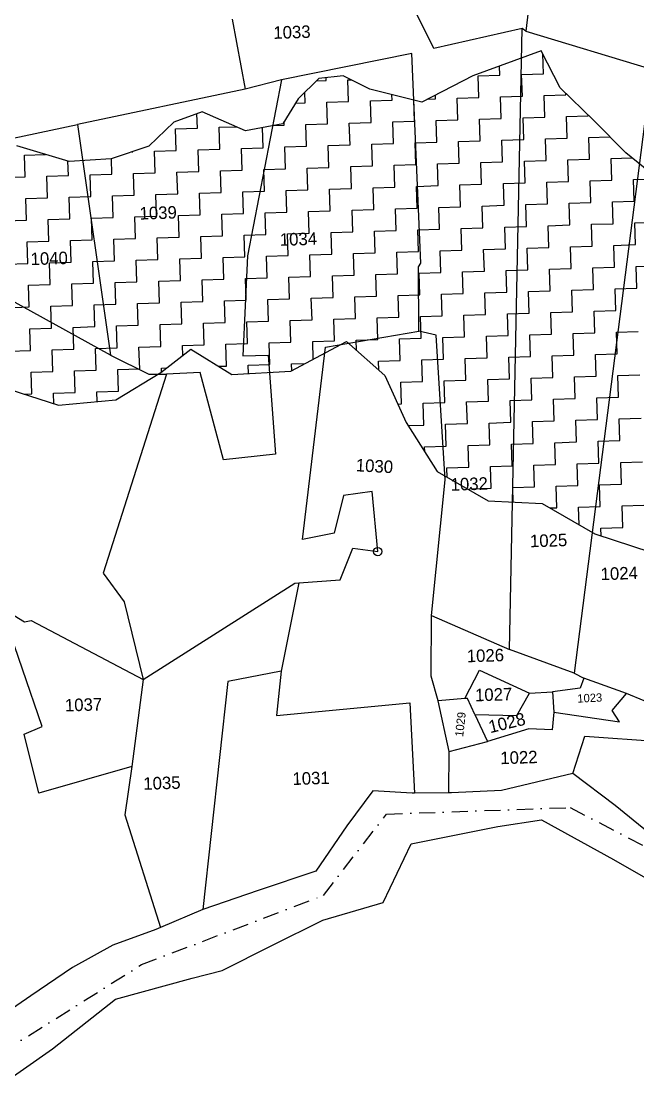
# Model space of a CAD drawing. Header units: metres. Extents: x 313073 to 315646, y 1903695 to 1906857.
# Drawn here: x 314537 to 314727.7, y 1904126.4 to 1904458.4 of the extents above; entities that cross this region are included whole.
import ezdxf

# ---------------------------------------------------------------- set-up
doc = ezdxf.new("R2010")
doc.units = ezdxf.units.M
doc.linetypes.add('DASHDOT', pattern=[1, 0.5, -0.25, 0, -0.25])
for name, color, linetype in [('POLY_HATCH', 12, 'Continuous'), ('POLY_PARCEL', 6, 'Continuous'), ('POLY_WATER', 4, 'Continuous'), ('TEXT_PARCEL', 7, 'Continuous'), ('V_BOUND_STREAM_LINE', 7, 'DASHDOT')]:
    doc.layers.add(name, color=color, linetype=linetype)
doc.styles.add('TEXT_MAP', font='')
doc.styles.get('TEXT_MAP').set_extended_font_data('Kruti Dev 050')

msp = doc.modelspace()

# ---------------------------------------------------------------- linework, layer by layer
msp.add_circle((314647.25, 1904294.22), 1.28)
at = {"layer": 'POLY_HATCH'}
for p, q in [((314697.83, 1904449.29), (314676.69, 1904441.48)), ((314703.67, 1904437.84), (314697.83, 1904449.29)), ((314629.04, 1904440.66), (314622.63, 1904434.42)), ((314636.51, 1904441.57), (314629.04, 1904440.66)), ((314644.81, 1904437.35), (314636.51, 1904441.57)), ((314676.69, 1904441.48), (314660.94, 1904433.38)), ((314660.94, 1904433.38), (314644.81, 1904437.35)), ((314714.17, 1904427.66), (314703.67, 1904437.84)), ((314622.63, 1904434.42), (314617.84, 1904426.67)), ((314584.13, 1904427.19), (314576.42, 1904419.79)), ((314592.88, 1904430.37), (314584.13, 1904427.19)), ((314606.38, 1904424.53), (314592.88, 1904430.37)), ((314723.99, 1904417.67), (314714.17, 1904427.66)), ((314617.84, 1904426.67), (314606.38, 1904424.53)), ((314551.72, 1904415), (314535.57, 1904419.86)), ((314576.42, 1904419.79), (314564.79, 1904415.85)), ((314733.29, 1904410.14), (314723.99, 1904417.67)), ((314564.79, 1904415.85), (314551.72, 1904415)), ((314620.34, 1904350.03), (314637.62, 1904359.3)), ((314637.62, 1904359.3), (314649.48, 1904348.71)), ((314580.17, 1904349.68), (314589.46, 1904356.9)), ((314589.46, 1904356.9), (314602.12, 1904349.02)), ((314566.22, 1904341.19), (314580.17, 1904349.68)), ((314602.12, 1904349.02), (314620.34, 1904350.03)), ((314649.48, 1904348.71), (314656.08, 1904334.15)), ((314533.44, 1904344.42), (314548.48, 1904339.52)), ((314548.48, 1904339.52), (314566.22, 1904341.19)), ((314656.08, 1904334.15), (314665.62, 1904319.01)), ((314665.62, 1904319.01), (314681.46, 1904309.89)), ((314681.46, 1904309.89), (314698.16, 1904309.07)), ((314698.16, 1904309.07), (314714.46, 1904299.73)), ((314714.46, 1904299.73), (314731.76, 1904294.01))]:
    msp.add_line(p, q, dxfattribs=at)
at = {"layer": 'POLY_HATCH', "linetype": 'Continuous'}
for p, q in [((314698.51, 1904442.16), (314698.32, 1904448.33)), ((314685.07, 1904441.74), (314684.98, 1904444.54)), ((314631.33, 1904440.06), (314631.3, 1904440.94)), ((314678.35, 1904441.53), (314685.07, 1904441.74)), ((314678.56, 1904434.81), (314678.35, 1904441.53)), ((314691.79, 1904441.95), (314698.51, 1904442.16)), ((314692, 1904435.23), (314691.79, 1904441.95)), ((314628.33, 1904439.97), (314631.33, 1904440.06)), ((314638.04, 1904440.27), (314639, 1904440.3)), ((314638.25, 1904433.56), (314638.04, 1904440.27)), ((314624.82, 1904433.14), (314624.71, 1904436.45)), ((314644.97, 1904433.76), (314651.69, 1904433.97)), ((314651.69, 1904433.97), (314651.64, 1904435.67)), ((314658.62, 1904427.46), (314658.41, 1904434)), ((314662.77, 1904434.32), (314665.13, 1904434.39)), ((314665.13, 1904434.39), (314665.09, 1904435.51)), ((314671.84, 1904434.6), (314678.56, 1904434.81)), ((314672.05, 1904427.88), (314671.84, 1904434.6)), ((314685.28, 1904435.02), (314692, 1904435.23)), ((314685.49, 1904428.3), (314685.28, 1904435.02)), ((314698.72, 1904435.44), (314705.44, 1904435.65)), ((314698.93, 1904428.72), (314698.72, 1904435.44)), ((314705.44, 1904435.65), (314705.42, 1904436.14)), ((314621.78, 1904433.04), (314624.82, 1904433.14)), ((314631.53, 1904433.35), (314638.25, 1904433.56)), ((314631.74, 1904426.63), (314631.53, 1904433.35)), ((314645.18, 1904427.05), (314644.97, 1904433.76)), ((314591.43, 1904425.37), (314591.3, 1904429.79)), ((314618.31, 1904426.21), (314618.27, 1904427.37)), ((314651.9, 1904427.26), (314658.62, 1904427.46)), ((314652.11, 1904420.54), (314651.9, 1904427.26)), ((314665.34, 1904427.67), (314672.05, 1904427.88)), ((314665.54, 1904420.96), (314665.34, 1904427.67)), ((314678.77, 1904428.09), (314685.49, 1904428.3)), ((314678.98, 1904421.37), (314678.77, 1904428.09)), ((314692.21, 1904428.51), (314698.93, 1904428.72)), ((314692.42, 1904421.79), (314692.21, 1904428.51)), ((314705.65, 1904428.93), (314712.36, 1904429.14)), ((314705.85, 1904422.21), (314705.65, 1904428.93)), ((314712.36, 1904429.14), (314712.36, 1904429.42)), ((314584.71, 1904425.16), (314591.43, 1904425.37)), ((314584.92, 1904418.45), (314584.71, 1904425.16)), ((314598.15, 1904425.58), (314603.55, 1904425.75)), ((314598.36, 1904418.86), (314598.15, 1904425.58)), ((314611.8, 1904419.28), (314611.6, 1904425.5)), ((314614.79, 1904426.1), (314618.31, 1904426.21)), ((314625.03, 1904426.42), (314631.74, 1904426.63)), ((314625.23, 1904419.7), (314625.03, 1904426.42)), ((314638.46, 1904426.84), (314645.18, 1904427.05)), ((314638.67, 1904420.12), (314638.46, 1904426.84)), ((314645.39, 1904420.33), (314652.11, 1904420.54)), ((314658.83, 1904420.75), (314665.54, 1904420.96)), ((314659.04, 1904414.03), (314658.83, 1904420.75)), ((314672.26, 1904421.16), (314678.98, 1904421.37)), ((314672.47, 1904414.45), (314672.26, 1904421.16)), ((314685.7, 1904421.58), (314692.42, 1904421.79)), ((314685.91, 1904414.86), (314685.7, 1904421.58)), ((314699.14, 1904422), (314705.85, 1904422.21)), ((314699.35, 1904415.28), (314699.14, 1904422)), ((314712.57, 1904422.42), (314719.12, 1904422.62)), ((314712.78, 1904415.7), (314712.57, 1904422.42)), ((314537.9, 1904416.98), (314544.45, 1904417.19)), ((314571.19, 1904418.02), (314571.49, 1904418.03)), ((314571.49, 1904418.03), (314571.48, 1904418.12)), ((314578.21, 1904418.24), (314584.92, 1904418.45)), ((314578.41, 1904411.52), (314578.21, 1904418.24)), ((314591.64, 1904418.66), (314598.36, 1904418.86)), ((314591.85, 1904411.94), (314591.64, 1904418.66)), ((314605.08, 1904419.07), (314611.8, 1904419.28)), ((314605.29, 1904412.35), (314605.08, 1904419.07)), ((314618.52, 1904419.49), (314625.23, 1904419.7)), ((314618.72, 1904412.77), (314618.52, 1904419.49)), ((314631.95, 1904419.91), (314638.67, 1904420.12)), ((314632.16, 1904413.19), (314631.95, 1904419.91)), ((314645.6, 1904413.61), (314645.39, 1904420.33)), ((314538.1, 1904410.26), (314537.9, 1904416.98)), ((314551.54, 1904410.68), (314551.4, 1904415.09)), ((314564.98, 1904411.1), (314564.83, 1904415.86)), ((314652.32, 1904413.82), (314659.04, 1904414.03)), ((314665.75, 1904414.24), (314672.47, 1904414.45)), ((314665.96, 1904407.52), (314665.75, 1904414.24)), ((314679.19, 1904414.66), (314685.91, 1904414.86)), ((314679.4, 1904407.94), (314679.19, 1904414.66)), ((314692.63, 1904415.07), (314699.35, 1904415.28)), ((314692.84, 1904408.36), (314692.63, 1904415.07)), ((314706.06, 1904415.49), (314712.78, 1904415.7)), ((314706.27, 1904408.77), (314706.06, 1904415.49)), ((314719.5, 1904415.91), (314725.92, 1904416.11)), ((314719.71, 1904409.19), (314719.5, 1904415.91)), ((314544.82, 1904410.47), (314551.54, 1904410.68)), ((314558.26, 1904410.89), (314564.98, 1904411.1)), ((314558.47, 1904404.17), (314558.26, 1904410.89)), ((314571.7, 1904411.31), (314578.41, 1904411.52)), ((314571.91, 1904404.59), (314571.7, 1904411.31)), ((314585.13, 1904411.73), (314591.85, 1904411.94)), ((314585.34, 1904405.01), (314585.13, 1904411.73)), ((314598.57, 1904412.15), (314605.29, 1904412.35)), ((314598.78, 1904405.43), (314598.57, 1904412.15)), ((314612.01, 1904412.56), (314618.72, 1904412.77)), ((314612.22, 1904405.85), (314612.01, 1904412.56)), ((314625.44, 1904412.98), (314632.16, 1904413.19)), ((314625.65, 1904406.26), (314625.44, 1904412.98)), ((314638.88, 1904413.4), (314645.6, 1904413.61)), ((314639.09, 1904406.68), (314638.88, 1904413.4)), ((314652.53, 1904407.1), (314652.32, 1904413.82)), ((314531.39, 1904410.05), (314538.1, 1904410.26)), ((314545.03, 1904403.75), (314544.82, 1904410.47)), ((314659.24, 1904407.31), (314665.96, 1904407.52)), ((314659.45, 1904400.59), (314659.24, 1904407.31)), ((314672.68, 1904407.73), (314679.4, 1904407.94)), ((314672.89, 1904401.01), (314672.68, 1904407.73)), ((314686.12, 1904408.15), (314692.84, 1904408.36)), ((314686.33, 1904401.43), (314686.12, 1904408.15)), ((314699.55, 1904408.56), (314706.27, 1904408.77)), ((314699.76, 1904401.85), (314699.55, 1904408.56)), ((314712.99, 1904408.98), (314719.71, 1904409.19)), ((314713.2, 1904402.26), (314712.99, 1904408.98)), ((314726.43, 1904409.4), (314733.15, 1904409.61)), ((314726.64, 1904402.68), (314726.43, 1904409.4)), ((314551.75, 1904403.96), (314558.47, 1904404.17)), ((314551.96, 1904397.25), (314551.75, 1904403.96)), ((314565.19, 1904404.38), (314571.91, 1904404.59)), ((314565.4, 1904397.66), (314565.19, 1904404.38)), ((314578.62, 1904404.8), (314585.34, 1904405.01)), ((314578.83, 1904398.08), (314578.62, 1904404.8)), ((314592.06, 1904405.22), (314598.78, 1904405.43)), ((314592.27, 1904398.5), (314592.06, 1904405.22)), ((314605.5, 1904405.64), (314612.22, 1904405.85)), ((314605.71, 1904398.92), (314605.5, 1904405.64)), ((314618.93, 1904406.05), (314625.65, 1904406.26)), ((314619.14, 1904399.34), (314618.93, 1904406.05)), ((314632.37, 1904406.47), (314639.09, 1904406.68)), ((314632.58, 1904399.75), (314632.37, 1904406.47)), ((314645.81, 1904406.89), (314652.53, 1904407.1)), ((314646.02, 1904400.17), (314645.81, 1904406.89)), ((314538.31, 1904403.55), (314545.03, 1904403.75)), ((314538.52, 1904396.83), (314538.31, 1904403.55)), ((314652.73, 1904400.38), (314659.45, 1904400.59)), ((314666.17, 1904400.8), (314672.89, 1904401.01)), ((314666.38, 1904394.08), (314666.17, 1904400.8)), ((314679.61, 1904401.22), (314686.33, 1904401.43)), ((314679.82, 1904394.5), (314679.61, 1904401.22)), ((314693.05, 1904401.64), (314699.76, 1904401.85)), ((314693.25, 1904394.92), (314693.05, 1904401.64)), ((314706.48, 1904402.05), (314713.2, 1904402.26)), ((314706.69, 1904395.34), (314706.48, 1904402.05)), ((314719.92, 1904402.47), (314726.64, 1904402.68)), ((314720.13, 1904395.75), (314719.92, 1904402.47)), ((314558.68, 1904397.45), (314565.4, 1904397.66)), ((314558.89, 1904390.74), (314558.68, 1904397.45)), ((314572.11, 1904397.87), (314578.83, 1904398.08)), ((314572.32, 1904391.15), (314572.11, 1904397.87)), ((314585.55, 1904398.29), (314592.27, 1904398.5)), ((314585.76, 1904391.57), (314585.55, 1904398.29)), ((314598.99, 1904398.71), (314605.71, 1904398.92)), ((314599.2, 1904391.99), (314598.99, 1904398.71)), ((314612.42, 1904399.13), (314619.14, 1904399.34)), ((314612.63, 1904392.41), (314612.42, 1904399.13)), ((314625.86, 1904399.55), (314632.58, 1904399.75)), ((314626.07, 1904392.83), (314625.86, 1904399.55)), ((314639.3, 1904399.96), (314646.02, 1904400.17)), ((314639.51, 1904393.25), (314639.3, 1904399.96)), ((314652.94, 1904393.66), (314652.73, 1904400.38)), ((314531.8, 1904396.62), (314538.52, 1904396.83)), ((314545.24, 1904397.04), (314551.96, 1904397.25)), ((314545.45, 1904390.32), (314545.24, 1904397.04)), ((314659.66, 1904393.87), (314666.38, 1904394.08)), ((314673.1, 1904394.29), (314679.82, 1904394.5)), ((314673.31, 1904387.57), (314673.1, 1904394.29)), ((314686.54, 1904394.71), (314693.25, 1904394.92)), ((314686.75, 1904387.99), (314686.54, 1904394.71)), ((314699.97, 1904395.13), (314706.69, 1904395.34)), ((314700.18, 1904388.41), (314699.97, 1904395.13)), ((314713.41, 1904395.55), (314720.13, 1904395.75)), ((314713.62, 1904388.83), (314713.41, 1904395.55)), ((314726.85, 1904395.96), (314733.56, 1904396.17)), ((314727.06, 1904389.25), (314726.85, 1904395.96)), ((314552.17, 1904390.53), (314558.89, 1904390.74)), ((314565.61, 1904390.95), (314572.32, 1904391.15)), ((314565.81, 1904384.23), (314565.61, 1904390.95)), ((314579.04, 1904391.36), (314585.76, 1904391.57)), ((314579.25, 1904384.64), (314579.04, 1904391.36)), ((314592.48, 1904391.78), (314599.2, 1904391.99)), ((314592.69, 1904385.06), (314592.48, 1904391.78)), ((314605.92, 1904392.2), (314612.63, 1904392.41)), ((314606.12, 1904385.48), (314605.92, 1904392.2)), ((314619.35, 1904392.62), (314626.07, 1904392.83)), ((314619.56, 1904385.9), (314619.35, 1904392.62)), ((314632.79, 1904393.04), (314639.51, 1904393.25)), ((314633, 1904386.32), (314632.79, 1904393.04)), ((314646.23, 1904393.45), (314652.94, 1904393.66)), ((314646.43, 1904386.74), (314646.23, 1904393.45)), ((314659.87, 1904387.15), (314659.66, 1904393.87)), ((314538.73, 1904390.11), (314545.45, 1904390.32)), ((314538.94, 1904383.39), (314538.73, 1904390.11)), ((314552.38, 1904383.81), (314552.17, 1904390.53)), ((314666.59, 1904387.36), (314673.31, 1904387.57)), ((314666.8, 1904380.65), (314666.59, 1904387.36)), ((314680.03, 1904387.78), (314686.75, 1904387.99)), ((314680.24, 1904381.06), (314680.03, 1904387.78)), ((314693.46, 1904388.2), (314700.18, 1904388.41)), ((314693.67, 1904381.48), (314693.46, 1904388.2)), ((314706.9, 1904388.62), (314713.62, 1904388.83)), ((314707.11, 1904381.9), (314706.9, 1904388.62)), ((314720.34, 1904389.04), (314727.06, 1904389.25)), ((314720.55, 1904382.32), (314720.34, 1904389.04)), ((314559.1, 1904384.02), (314565.81, 1904384.23)), ((314559.31, 1904377.3), (314559.1, 1904384.02)), ((314572.53, 1904384.44), (314579.25, 1904384.64)), ((314572.74, 1904377.72), (314572.53, 1904384.44)), ((314585.97, 1904384.85), (314592.69, 1904385.06)), ((314586.18, 1904378.14), (314585.97, 1904384.85)), ((314599.41, 1904385.27), (314606.12, 1904385.48)), ((314599.62, 1904378.55), (314599.41, 1904385.27)), ((314612.84, 1904385.69), (314619.56, 1904385.9)), ((314613.05, 1904378.97), (314612.84, 1904385.69)), ((314626.28, 1904386.11), (314633, 1904386.32)), ((314626.49, 1904379.39), (314626.28, 1904386.11)), ((314639.72, 1904386.53), (314646.43, 1904386.74)), ((314639.93, 1904379.81), (314639.72, 1904386.53)), ((314653.15, 1904386.95), (314659.87, 1904387.15)), ((314653.36, 1904380.23), (314653.15, 1904386.95)), ((314532.22, 1904383.18), (314538.94, 1904383.39)), ((314545.66, 1904383.6), (314552.38, 1904383.81)), ((314545.87, 1904376.88), (314545.66, 1904383.6)), ((314673.52, 1904380.85), (314680.24, 1904381.06)), ((314673.73, 1904374.14), (314673.52, 1904380.85)), ((314686.95, 1904381.27), (314693.67, 1904381.48)), ((314687.16, 1904374.55), (314686.95, 1904381.27)), ((314700.39, 1904381.69), (314707.11, 1904381.9)), ((314700.6, 1904374.97), (314700.39, 1904381.69)), ((314713.83, 1904382.11), (314720.55, 1904382.32)), ((314714.04, 1904375.39), (314713.83, 1904382.11)), ((314727.26, 1904382.53), (314733.98, 1904382.74)), ((314727.47, 1904375.81), (314727.26, 1904382.53)), ((314566.02, 1904377.51), (314572.74, 1904377.72)), ((314566.23, 1904370.79), (314566.02, 1904377.51)), ((314579.46, 1904377.93), (314586.18, 1904378.14)), ((314579.67, 1904371.21), (314579.46, 1904377.93)), ((314592.9, 1904378.34), (314599.62, 1904378.55)), ((314593.11, 1904371.63), (314592.9, 1904378.34)), ((314606.33, 1904378.76), (314613.05, 1904378.97)), ((314606.54, 1904372.04), (314606.33, 1904378.76)), ((314619.77, 1904379.18), (314626.49, 1904379.39)), ((314619.98, 1904372.46), (314619.77, 1904379.18)), ((314633.21, 1904379.6), (314639.93, 1904379.81)), ((314633.42, 1904372.88), (314633.21, 1904379.6)), ((314646.64, 1904380.02), (314653.36, 1904380.23)), ((314646.85, 1904373.3), (314646.64, 1904380.02)), ((314660.08, 1904380.44), (314666.8, 1904380.65)), ((314660.29, 1904373.72), (314660.08, 1904380.44)), ((314539.15, 1904376.67), (314545.87, 1904376.88)), ((314539.36, 1904369.95), (314539.15, 1904376.67)), ((314552.59, 1904377.09), (314559.31, 1904377.3)), ((314552.8, 1904370.37), (314552.59, 1904377.09)), ((314667.01, 1904373.93), (314673.73, 1904374.14)), ((314680.44, 1904374.34), (314687.16, 1904374.55)), ((314680.65, 1904367.63), (314680.44, 1904374.34)), ((314693.88, 1904374.76), (314700.6, 1904374.97)), ((314694.09, 1904368.04), (314693.88, 1904374.76)), ((314707.32, 1904375.18), (314714.04, 1904375.39)), ((314707.53, 1904368.46), (314707.32, 1904375.18)), ((314720.76, 1904375.6), (314727.47, 1904375.81)), ((314720.96, 1904368.88), (314720.76, 1904375.6)), ((314559.51, 1904370.58), (314566.23, 1904370.79)), ((314572.95, 1904371), (314579.67, 1904371.21)), ((314573.16, 1904364.28), (314572.95, 1904371)), ((314586.39, 1904371.42), (314593.11, 1904371.63)), ((314586.6, 1904364.7), (314586.39, 1904371.42)), ((314599.82, 1904371.84), (314606.54, 1904372.04)), ((314600.03, 1904365.12), (314599.82, 1904371.84)), ((314613.26, 1904372.25), (314619.98, 1904372.46)), ((314613.47, 1904365.54), (314613.26, 1904372.25)), ((314626.7, 1904372.67), (314633.42, 1904372.88)), ((314626.91, 1904365.95), (314626.7, 1904372.67)), ((314640.13, 1904373.09), (314646.85, 1904373.3)), ((314640.34, 1904366.37), (314640.13, 1904373.09)), ((314653.57, 1904373.51), (314660.29, 1904373.72)), ((314653.78, 1904366.79), (314653.57, 1904373.51)), ((314667.22, 1904367.21), (314667.01, 1904373.93)), ((314532.64, 1904369.74), (314539.36, 1904369.95)), ((314546.08, 1904370.16), (314552.8, 1904370.37)), ((314546.29, 1904363.44), (314546.08, 1904370.16)), ((314559.72, 1904363.86), (314559.51, 1904370.58)), ((314673.94, 1904367.42), (314680.65, 1904367.63)), ((314674.14, 1904360.7), (314673.94, 1904367.42)), ((314687.37, 1904367.84), (314694.09, 1904368.04)), ((314687.58, 1904361.12), (314687.37, 1904367.84)), ((314700.81, 1904368.25), (314707.53, 1904368.46)), ((314701.02, 1904361.54), (314700.81, 1904368.25)), ((314714.25, 1904368.67), (314720.96, 1904368.88)), ((314714.46, 1904361.95), (314714.25, 1904368.67)), ((314566.44, 1904364.07), (314573.16, 1904364.28)), ((314566.65, 1904357.35), (314566.44, 1904364.07)), ((314579.88, 1904364.49), (314586.6, 1904364.7)), ((314580.09, 1904357.77), (314579.88, 1904364.49)), ((314593.32, 1904364.91), (314600.03, 1904365.12)), ((314593.52, 1904358.19), (314593.32, 1904364.91)), ((314606.75, 1904365.33), (314613.47, 1904365.54)), ((314606.96, 1904358.61), (314606.75, 1904365.33)), ((314620.19, 1904365.74), (314626.91, 1904365.95)), ((314620.4, 1904359.03), (314620.19, 1904365.74)), ((314633.63, 1904366.16), (314640.34, 1904366.37)), ((314633.83, 1904359.44), (314633.63, 1904366.16)), ((314647.06, 1904366.58), (314653.78, 1904366.79)), ((314647.27, 1904359.86), (314647.06, 1904366.58)), ((314660.5, 1904367), (314667.22, 1904367.21)), ((314660.71, 1904360.28), (314660.5, 1904367)), ((314539.57, 1904363.24), (314546.29, 1904363.44)), ((314539.78, 1904356.52), (314539.57, 1904363.24)), ((314553, 1904363.65), (314559.72, 1904363.86)), ((314553.21, 1904356.93), (314553, 1904363.65)), ((314680.86, 1904360.91), (314687.58, 1904361.12)), ((314681.07, 1904354.19), (314680.86, 1904360.91)), ((314694.3, 1904361.33), (314701.02, 1904361.54)), ((314694.51, 1904354.61), (314694.3, 1904361.33)), ((314707.74, 1904361.74), (314714.46, 1904361.95)), ((314707.95, 1904355.03), (314707.74, 1904361.74)), ((314721.17, 1904362.16), (314727.89, 1904362.37)), ((314721.38, 1904355.44), (314721.17, 1904362.16)), ((314573.37, 1904357.56), (314580.09, 1904357.77)), ((314573.58, 1904350.84), (314573.37, 1904357.56)), ((314586.81, 1904357.98), (314593.52, 1904358.19)), ((314586.9, 1904354.91), (314586.81, 1904357.98)), ((314600.24, 1904358.4), (314606.96, 1904358.61)), ((314600.45, 1904351.68), (314600.24, 1904358.4)), ((314613.68, 1904358.82), (314620.4, 1904359.03)), ((314613.89, 1904352.1), (314613.68, 1904358.82)), ((314627.12, 1904359.24), (314633.83, 1904359.44)), ((314627.29, 1904353.76), (314627.12, 1904359.24)), ((314640.55, 1904359.65), (314647.27, 1904359.86)), ((314640.65, 1904356.59), (314640.55, 1904359.65)), ((314653.99, 1904360.07), (314660.71, 1904360.28)), ((314654.2, 1904353.35), (314653.99, 1904360.07)), ((314667.43, 1904360.49), (314674.14, 1904360.7)), ((314667.64, 1904353.77), (314667.43, 1904360.49)), ((314533.06, 1904356.31), (314539.78, 1904356.52)), ((314546.5, 1904356.73), (314553.21, 1904356.93)), ((314546.7, 1904350.01), (314546.5, 1904356.73)), ((314559.93, 1904357.14), (314566.65, 1904357.35)), ((314560.14, 1904350.43), (314559.93, 1904357.14)), ((314674.35, 1904353.98), (314681.07, 1904354.19)), ((314687.79, 1904354.4), (314694.51, 1904354.61)), ((314688, 1904347.68), (314687.79, 1904354.4)), ((314701.23, 1904354.82), (314707.95, 1904355.03)), ((314701.44, 1904348.1), (314701.23, 1904354.82)), ((314714.66, 1904355.24), (314721.38, 1904355.44)), ((314714.87, 1904348.52), (314714.66, 1904355.24)), ((314566.86, 1904350.63), (314573.58, 1904350.84)), ((314580.3, 1904351.05), (314582, 1904351.11)), ((314580.34, 1904349.81), (314580.3, 1904351.05)), ((314597.97, 1904351.6), (314600.45, 1904351.68)), ((314607.17, 1904351.89), (314613.89, 1904352.1)), ((314607.25, 1904349.31), (314607.17, 1904351.89)), ((314620.61, 1904352.31), (314624.82, 1904352.44)), ((314620.67, 1904350.21), (314620.61, 1904352.31)), ((314647.48, 1904353.14), (314654.2, 1904353.35)), ((314647.57, 1904350.41), (314647.48, 1904353.14)), ((314660.92, 1904353.56), (314667.64, 1904353.77)), ((314661.13, 1904346.84), (314660.92, 1904353.56)), ((314674.56, 1904347.26), (314674.35, 1904353.98)), ((314539.99, 1904349.8), (314546.7, 1904350.01)), ((314540.2, 1904343.08), (314539.99, 1904349.8)), ((314553.42, 1904350.22), (314560.14, 1904350.43)), ((314553.63, 1904343.5), (314553.42, 1904350.22)), ((314567.07, 1904343.92), (314566.86, 1904350.63)), ((314681.28, 1904347.47), (314688, 1904347.68)), ((314681.49, 1904340.75), (314681.28, 1904347.47)), ((314694.72, 1904347.89), (314701.44, 1904348.1)), ((314694.93, 1904341.17), (314694.72, 1904347.89)), ((314708.15, 1904348.31), (314714.87, 1904348.52)), ((314708.36, 1904341.59), (314708.15, 1904348.31)), ((314721.59, 1904348.73), (314728.31, 1904348.94)), ((314721.8, 1904342.01), (314721.59, 1904348.73)), ((314654.41, 1904346.63), (314661.13, 1904346.84)), ((314654.62, 1904339.92), (314654.41, 1904346.63)), ((314667.84, 1904347.05), (314674.56, 1904347.26)), ((314668.05, 1904340.33), (314667.84, 1904347.05)), ((314537.79, 1904343), (314540.2, 1904343.08)), ((314546.91, 1904343.29), (314553.63, 1904343.5)), ((314547.02, 1904340), (314546.91, 1904343.29)), ((314560.35, 1904343.71), (314567.07, 1904343.92)), ((314560.45, 1904340.65), (314560.35, 1904343.71)), ((314688.21, 1904340.96), (314694.93, 1904341.17)), ((314688.42, 1904334.24), (314688.21, 1904340.96)), ((314701.65, 1904341.38), (314708.36, 1904341.59)), ((314701.85, 1904334.66), (314701.65, 1904341.38)), ((314715.08, 1904341.8), (314721.8, 1904342.01)), ((314715.29, 1904335.08), (314715.08, 1904341.8)), ((314653.48, 1904339.88), (314654.62, 1904339.92)), ((314661.34, 1904340.13), (314668.05, 1904340.33)), ((314661.54, 1904333.41), (314661.34, 1904340.13)), ((314674.77, 1904340.54), (314681.49, 1904340.75)), ((314674.98, 1904333.83), (314674.77, 1904340.54)), ((314681.7, 1904334.03), (314688.42, 1904334.24)), ((314695.14, 1904334.45), (314701.85, 1904334.66)), ((314695.35, 1904327.73), (314695.14, 1904334.45)), ((314708.57, 1904334.87), (314715.29, 1904335.08)), ((314708.78, 1904328.15), (314708.57, 1904334.87)), ((314722.01, 1904335.29), (314728.73, 1904335.5)), ((314722.22, 1904328.57), (314722.01, 1904335.29)), ((314656.65, 1904333.25), (314661.54, 1904333.41)), ((314668.26, 1904333.62), (314674.98, 1904333.83)), ((314668.47, 1904326.9), (314668.26, 1904333.62)), ((314681.91, 1904327.32), (314681.7, 1904334.03)), ((314688.63, 1904327.53), (314695.35, 1904327.73)), ((314702.06, 1904327.94), (314708.78, 1904328.15)), ((314702.27, 1904321.23), (314702.06, 1904327.94)), ((314715.5, 1904328.36), (314722.22, 1904328.57)), ((314715.71, 1904321.64), (314715.5, 1904328.36)), ((314661.75, 1904326.69), (314668.47, 1904326.9)), ((314661.8, 1904325.07), (314661.75, 1904326.69)), ((314675.19, 1904327.11), (314681.91, 1904327.32)), ((314675.4, 1904320.39), (314675.19, 1904327.11)), ((314688.84, 1904320.81), (314688.63, 1904327.53)), ((314695.55, 1904321.02), (314702.27, 1904321.23)), ((314695.76, 1904314.3), (314695.55, 1904321.02)), ((314708.99, 1904321.43), (314715.71, 1904321.64)), ((314709.2, 1904314.72), (314708.99, 1904321.43)), ((314722.43, 1904321.85), (314729.15, 1904322.06)), ((314722.64, 1904315.13), (314722.43, 1904321.85)), ((314668.68, 1904320.18), (314675.4, 1904320.39)), ((314668.77, 1904317.2), (314668.68, 1904320.18)), ((314682.12, 1904320.6), (314688.84, 1904320.81)), ((314682.33, 1904313.88), (314682.12, 1904320.6)), ((314689.05, 1904314.09), (314695.76, 1904314.3)), ((314702.48, 1904314.51), (314709.2, 1904314.72)), ((314702.69, 1904307.79), (314702.48, 1904314.51)), ((314715.92, 1904314.93), (314722.64, 1904315.13)), ((314716.13, 1904308.21), (314715.92, 1904314.93)), ((314675.61, 1904313.67), (314682.33, 1904313.88)), ((314675.62, 1904313.25), (314675.61, 1904313.67)), ((314689.19, 1904309.51), (314689.05, 1904314.09)), ((314700.51, 1904307.72), (314702.69, 1904307.79)), ((314709.41, 1904308), (314716.13, 1904308.21)), ((314709.58, 1904302.53), (314709.41, 1904308)), ((314722.85, 1904308.42), (314729.56, 1904308.62)), ((314723.06, 1904301.7), (314722.85, 1904308.42)), ((314716.34, 1904301.49), (314723.06, 1904301.7)), ((314716.41, 1904299.09), (314716.34, 1904301.49))]:
    msp.add_line(p, q, dxfattribs=at)
at = {"layer": 'POLY_PARCEL'}
for p, q in [((314699.84, 1904512.61), (314693.13, 1904455.4)), ((314664.58, 1904450.03), (314649.1, 1904481.48)), ((314602.24, 1904459.12), (314606.22, 1904437.35)), ((314691.91, 1904456.22), (314664.58, 1904450.03)), ((314688.07, 1904263.93), (314691.91, 1904456.22)), ((314693.13, 1904455.4), (314691.91, 1904456.22)), ((314693.13, 1904455.4), (314731.94, 1904443.55)), ((314657.76, 1904448.39), (314617.52, 1904440.27)), ((314660.55, 1904383.47), (314657.76, 1904448.39)), ((314731.94, 1904443.55), (314708, 1904256.55)), ((314606.22, 1904437.35), (314554.37, 1904426.48)), ((314617.52, 1904440.27), (314606.22, 1904437.35)), ((314617.52, 1904440.27), (314606.91, 1904385.8)), ((314525.28, 1904420.23), (314554.37, 1904426.48)), ((314554.37, 1904426.48), (314564.51, 1904355.02)), ((314606.91, 1904385.8), (314605.53, 1904354.87)), ((314659.86, 1904382.4), (314660.55, 1904383.47)), ((314660.01, 1904362.48), (314659.86, 1904382.4)), ((314564.51, 1904355.02), (314529.92, 1904374.12)), ((314631.11, 1904357.48), (314660.01, 1904362.48)), ((314665.34, 1904361.22), (314660.01, 1904362.48)), ((314668.12, 1904316.41), (314665.34, 1904361.22)), ((314623.95, 1904297.97), (314631.11, 1904357.48)), ((314564.51, 1904355.02), (314576.38, 1904349.13)), ((314605.53, 1904354.87), (314613.3, 1904355.02)), ((314613.3, 1904355.02), (314615.59, 1904324.4)), ((314581.91, 1904349.18), (314562.31, 1904287.57)), ((314576.38, 1904349.13), (314581.91, 1904349.18)), ((314592.34, 1904349.7), (314581.91, 1904349.18)), ((314599.48, 1904322.66), (314592.34, 1904349.7)), ((314615.59, 1904324.4), (314599.48, 1904322.66)), ((314663.84, 1904274.43), (314668.12, 1904316.41)), ((314636.69, 1904311.62), (314633.76, 1904299.9)), ((314645.57, 1904312.85), (314636.69, 1904311.62)), ((314647.25, 1904294.22), (314645.57, 1904312.85)), ((314633.76, 1904299.9), (314623.95, 1904297.97)), ((314635.6, 1904285.46), (314639.54, 1904295.31)), ((314639.54, 1904295.31), (314647.25, 1904294.22)), ((314562.31, 1904287.57), (314568.75, 1904278.62)), ((314574.64, 1904254.59), (314621.56, 1904284.46)), ((314622.83, 1904284.55), (314617.4, 1904257.16)), ((314621.56, 1904284.46), (314622.83, 1904284.55)), ((314622.83, 1904284.55), (314635.6, 1904285.46)), ((314568.75, 1904278.62), (314574.64, 1904254.59)), ((314543.42, 1904240.08), (314531.25, 1904275.55)), ((314532.05, 1904276.05), (314537.93, 1904272.42)), ((314663.81, 1904255.65), (314663.84, 1904274.43)), ((314663.84, 1904274.43), (314688.07, 1904263.93)), ((314537.93, 1904272.42), (314539.97, 1904272.86)), ((314539.97, 1904272.86), (314574.64, 1904254.59)), ((314708, 1904256.55), (314688.07, 1904263.93)), ((314574.64, 1904254.59), (314571.14, 1904227.7)), ((314617.4, 1904257.16), (314600.9, 1904253.98)), ((314617.4, 1904257.16), (314615.96, 1904243.48)), ((314666, 1904248), (314663.81, 1904255.65)), ((314674.17, 1904248.68), (314678.76, 1904257.54)), ((314678.76, 1904257.54), (314694.26, 1904250.4)), ((314708, 1904256.55), (314711, 1904255.02)), ((314711, 1904255.02), (314709.91, 1904251.94)), ((314724.27, 1904250.29), (314711, 1904255.02)), ((314600.9, 1904253.98), (314593.08, 1904183.35)), ((314709.91, 1904251.94), (314701.35, 1904250.81)), ((314674.17, 1904248.68), (314666, 1904248)), ((314669.31, 1904232.28), (314666, 1904248)), ((314675.04, 1904248.75), (314674.17, 1904248.68)), ((314677.29, 1904243.77), (314675.04, 1904248.75)), ((314690.33, 1904243.42), (314694.26, 1904250.4)), ((314694.26, 1904250.4), (314701.35, 1904250.81)), ((314701.35, 1904250.81), (314701.79, 1904244.53)), ((314719.8, 1904245), (314724.27, 1904250.29)), ((314737.36, 1904244.79), (314724.27, 1904250.29)), ((314615.96, 1904243.48), (314657.2, 1904247.34)), ((314657.2, 1904247.34), (314658.64, 1904219.38)), ((314722.06, 1904241.54), (314719.8, 1904245)), ((314677.29, 1904243.77), (314681.23, 1904235.41)), ((314677.29, 1904243.77), (314690.33, 1904243.42)), ((314701.79, 1904244.53), (314701.24, 1904239.08)), ((314701.79, 1904244.53), (314722.06, 1904241.54)), ((314537.82, 1904237.72), (314543.42, 1904240.08)), ((314693.98, 1904239.34), (314681.23, 1904235.41)), ((314701.24, 1904239.08), (314693.98, 1904239.34)), ((314542.35, 1904219.46), (314537.82, 1904237.72)), ((314669.31, 1904232.28), (314681.23, 1904235.41)), ((314707.65, 1904225.55), (314711.32, 1904237.08)), ((314711.32, 1904237.08), (314734.59, 1904235.45)), ((314669.22, 1904219.54), (314669.31, 1904232.28)), ((314571.14, 1904227.7), (314542.35, 1904219.46)), ((314571.14, 1904227.7), (314568.94, 1904212.76)), ((314568.94, 1904212.76), (314580.07, 1904177.86))]:
    msp.add_line(p, q, dxfattribs=at)
at = {"layer": 'POLY_WATER'}
for p, q in [((314707.65, 1904225.55), (314685.56, 1904220.23)), ((314720.77, 1904215.58), (314707.65, 1904225.55)), ((314645.71, 1904220.12), (314637.67, 1904209.29)), ((314657.92, 1904219.37), (314645.71, 1904220.12)), ((314658.64, 1904219.38), (314657.92, 1904219.37)), ((314669.22, 1904219.54), (314658.64, 1904219.38)), ((314670.1, 1904219.55), (314669.22, 1904219.54)), ((314685.56, 1904220.23), (314670.1, 1904219.55)), ((314740.13, 1904199.74), (314720.77, 1904215.58)), ((314637.67, 1904209.29), (314628.08, 1904195.22)), ((314657.59, 1904203.75), (314684.41, 1904209.1)), ((314684.41, 1904209.1), (314697.97, 1904211.17)), ((314697.97, 1904211.17), (314720.21, 1904198.91)), ((314648.95, 1904185.6), (314657.59, 1904203.75)), ((314720.21, 1904198.91), (314743.3, 1904185.56)), ((314628.08, 1904195.22), (314610.22, 1904189.33)), ((314610.22, 1904189.33), (314593.08, 1904183.35)), ((314630.25, 1904180.09), (314648.95, 1904185.6)), ((314593.08, 1904183.35), (314580.07, 1904177.86)), ((314614.5, 1904172.3), (314630.25, 1904180.09)), ((314578.62, 1904177.25), (314565.25, 1904172.31)), ((314580.07, 1904177.86), (314578.62, 1904177.25)), ((314565.25, 1904172.31), (314552.76, 1904165.45)), ((314599.06, 1904164.53), (314614.5, 1904172.3)), ((314552.76, 1904165.45), (314539.93, 1904156.62)), ((314566.13, 1904155.59), (314589.83, 1904162.18)), ((314589.83, 1904162.18), (314599.06, 1904164.53)), ((314539.93, 1904156.62), (314524.97, 1904146.5)), ((314546.6, 1904140.29), (314566.13, 1904155.59)), ((314526.62, 1904126.41), (314546.6, 1904140.29))]:
    msp.add_line(p, q, dxfattribs=at)
at = {"layer": 'V_BOUND_STREAM_LINE', "ltscale": 10}
for p, q in [((314649.96, 1904212.94), (314706.85, 1904214.96)), ((314706.85, 1904214.96), (314755.74, 1904189.44)), ((314630.45, 1904187.76), (314649.96, 1904212.94)), ((314574.16, 1904166.34), (314630.45, 1904187.76)), ((314530.61, 1904138.93), (314574.16, 1904166.34))]:
    msp.add_line(p, q, dxfattribs=at)

# ---------------------------------------------------------------- texts
at = {"layer": 'TEXT_PARCEL', "style": 'TEXT_MAP'}
for s, height, rotation, p in [('1033', 3.872, 1.7828, (314615.01, 1904452.95)), ('1039', 3.872, 1.7828, (314573.61, 1904397)), ('1034', 3.872, 1.7828, (314617.01, 1904388.87)), ('1040', 3.872, 1.7828, (314539.89, 1904382.9)), ('1030', 3.872, 356.9422, (314640.39, 1904319.09)), ('1032', 3.872, 1.7828, (314669.87, 1904313.05)), ('1025', 3.872, 1.7828, (314694.43, 1904295.55)), ('1024', 3.872, 1.7828, (314716.29, 1904285.36)), ('1026', 3.872, 1.7828, (314674.87, 1904259.93)), ('1027', 3.872, 1.7828, (314677.42, 1904247.84)), ('1037', 3.872, 1.7828, (314550.51, 1904244.7)), ('1023', 2.581, 2.6503, (314709.09, 1904247.44)), ('1029', 2.581, 83.5818, (314673.68, 1904236.76)), ('1028', 3.872, 13.6169, (314682.08, 1904237.98)), ('1022', 3.872, 1.7828, (314685.25, 1904228.38)), ('1035', 3.872, 1.7828, (314574.77, 1904220.45)), ('1031', 3.872, 1.7828, (314620.92, 1904221.94))]:
    msp.add_text(s, height=height, rotation=rotation, dxfattribs=at).set_placement(p)

doc.saveas('drawing.dxf')
